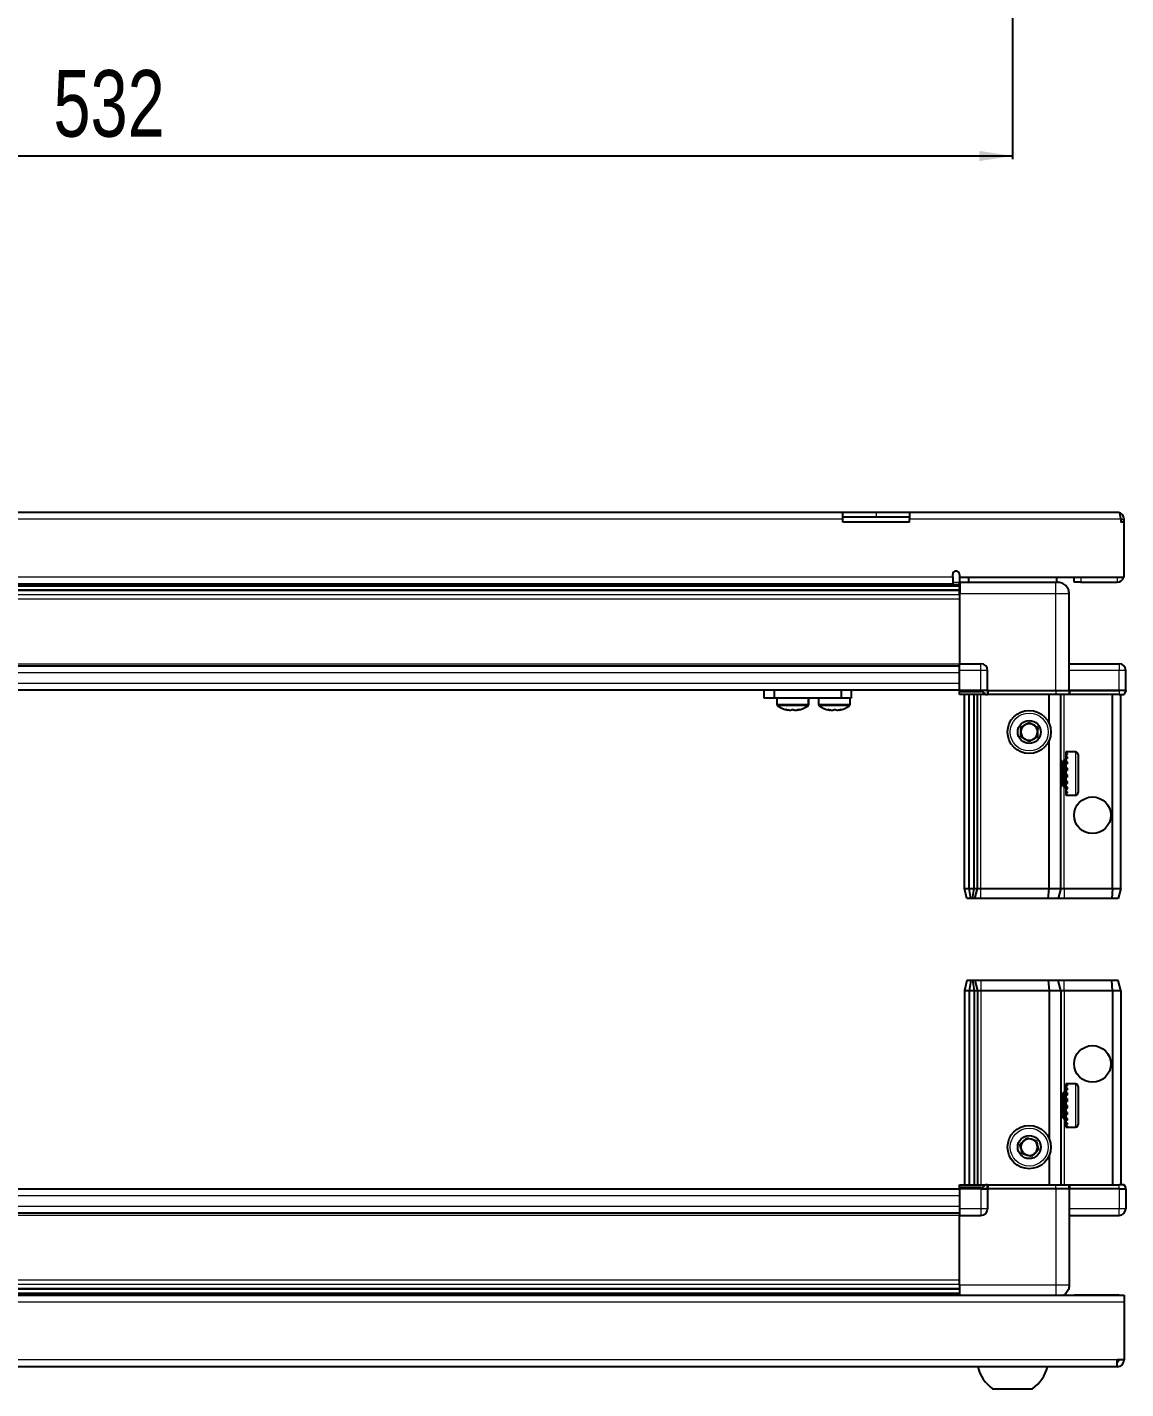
# Model space of a CAD drawing. Header units: millimetres. Extents: x 899 to 2792, y 774 to 1907.
# Drawn here: x 1293.4 to 1623.5, y 774.1 to 1183.1 of the extents above; entities that cross this region are included whole.
import ezdxf

# ---------------------------------------------------------------- set-up
doc = ezdxf.new("R2010")
doc.units = ezdxf.units.MM
doc.layers.add('FORMAT', color=7, linetype='Continuous')
doc.styles.add('SLDTEXTSTYLE0', font='TXT', dxfattribs={"width": 0.75})
doc.dimstyles.new('SLDDIMSTYLE0', dxfattribs={"dimtxt": 20, "dimasz": 10, "dimexe": 0, "dimexo": 0.0625, "dimgap": 5, "dimtad": 2, "dimdec": 1, "dimrnd": 1e-09, "dimzin": 12, "dimdsep": 46, "dimtxsty": 'SLDTEXTSTYLE0', "dimsah": 1, "dimcen": 0.09, "dimadec": 0, "dimazin": 3, "dimtfac": 1, "dimtofl": 0, "dimtmove": 0, "dimatfit": 3, "dimfxl": 0, "dimfrac": 2, "dimtolj": 1, "dimtzin": 12, "dimarcsym": 0})

# ---------------------------------------------------------------- blocks, each defined once
blk = doc.blocks.new('_D_2')
at = {"layer": 'FORMAT'}
for p, q in [((1057.47, 1234.92), (1057.47, 1143.43)), ((1589.47, 1234.92), (1589.47, 1143.43)), ((1057.47, 1144.43), (1589.47, 1144.43))]:
    blk.add_line(p, q, dxfattribs=at)
for points in [[(1057.47, 1144.43), (1067.47, 1142.9), (1067.47, 1145.97)], [(1589.47, 1144.43), (1579.47, 1145.97), (1579.47, 1142.9)]]:
    blk.add_solid(points, dxfattribs=at)
at = {"layer": 'FORMAT', "insert": (1301.3, 1170.22), "char_height": 20, "attachment_point": 1, "style": 'SLDTEXTSTYLE0'}
blk.add_mtext('532', dxfattribs=at)

msp = doc.modelspace()

# ---------------------------------------------------------------- linework, layer by layer
at = {"color": 7, "linetype": 'Continuous', "lineweight": 25}
for p, q in [((1108.47, 1037.38), (1538.47, 1037.38)), ((1538.47, 1035.28), (1538.47, 1037.38)), ((1538.47, 1037.38), (1548.47, 1037.38)), ((1548.47, 1035.88), (1538.47, 1035.88)), ((1538.47, 1034.38), (1538.47, 1035.28)), ((1548.47, 1037.38), (1558.47, 1037.38)), ((1558.47, 1035.88), (1548.47, 1035.88)), ((1558.47, 1037.38), (1621.37, 1037.38)), ((1558.47, 1037.38), (1558.47, 1035.28)), ((1558.47, 1034.38), (1558.47, 1035.28)), ((1621.97, 1035.28), (1621.97, 1034.38)), ((1621.97, 1035.28), (1622.97, 1035.28)), ((1622.97, 1034.38), (1622.97, 1035.28)), ((1558.47, 1034.38), (1538.47, 1034.38)), ((1622.97, 1034.38), (1621.97, 1034.38)), ((1622.97, 1017.88), (1622.97, 1034.38)), ((1571.47, 1017.98), (1571.47, 1018.73)), ((1573.47, 1018.73), (1573.47, 1017.88)), ((1075.47, 1015.88), (1571.47, 1015.88)), ((1099.59, 1015.73), (1547.35, 1015.73)), ((1541.97, 1015.88), (1541.97, 1015.73)), ((1542.08, 1015.88), (1542.08, 1015.73)), ((1542.26, 1015.88), (1542.26, 1015.73)), ((1542.77, 1015.88), (1542.77, 1015.73)), ((1543.16, 1015.88), (1543.16, 1015.73)), ((1544.02, 1015.88), (1544.02, 1015.73)), ((1544.58, 1015.88), (1544.58, 1015.73)), ((1545.7, 1015.88), (1545.7, 1015.73)), ((1546.38, 1015.88), (1546.38, 1015.73)), ((1547.26, 1015.73), (1547.65, 1015.73)), ((1547.65, 1015.88), (1547.65, 1015.73)), ((1547.65, 1015.73), (1547.66, 1015.73)), ((1547.66, 1015.73), (1548.39, 1015.73)), ((1547.92, 1015.88), (1547.92, 1015.73)), ((1548.39, 1015.88), (1548.39, 1015.73)), ((1548.39, 1015.73), (1549.68, 1015.73)), ((1549.59, 1015.73), (1573.47, 1015.73)), ((1549.68, 1015.88), (1549.68, 1015.73)), ((1549.78, 1015.88), (1549.78, 1015.73)), ((1550.4, 1015.88), (1550.4, 1015.73)), ((1551.6, 1015.88), (1551.6, 1015.73)), ((1552.22, 1015.88), (1552.22, 1015.73)), ((1553.21, 1015.88), (1553.21, 1015.73)), ((1553.68, 1015.88), (1553.68, 1015.73)), ((1554.35, 1015.88), (1554.35, 1015.73)), ((1554.63, 1015.88), (1554.63, 1015.73)), ((1554.92, 1015.88), (1554.92, 1015.73)), ((1554.97, 1015.73), (1554.97, 1015.88)), ((1554.97, 1015.88), (1554.97, 1015.73)), ((1571.47, 1017.98), (1571.47, 1015.88)), ((1573.47, 1017.88), (1622.97, 1017.88)), ((1573.47, 1017.88), (1573.47, 1016.38)), ((1573.47, 1016.38), (1602.47, 1016.38)), ((1573.62, 1016.38), (1573.62, 1012.88)), ((1576.22, 1017.88), (1576.22, 1016.38)), ((1602.72, 1016.38), (1602.72, 1017.88)), ((1607.97, 1016.38), (1607.97, 1017.88)), ((1609.97, 1016.38), (1607.97, 1016.38)), ((1609.97, 1016.38), (1620.87, 1016.38)), ((1573.47, 1013.94), (1073.47, 1013.94)), ((1573.47, 1013.9), (1073.47, 1013.9)), ((1573.47, 1012.88), (1573.47, 991.88)), ((1606.47, 983.88), (1606.47, 1012.88)), ((1073.47, 991.23), (1573.47, 991.23)), ((1573.47, 991.88), (1579.97, 991.88)), ((1573.47, 989.88), (1573.47, 991.88)), ((1573.47, 983.88), (1573.47, 989.88)), ((1581.97, 983.88), (1581.97, 989.88)), ((1606.47, 991.88), (1621.47, 991.88)), ((1623.47, 983.88), (1623.47, 989.88)), ((1073.47, 984.03), (1573.47, 984.03)), ((1514.82, 981.53), (1514.82, 984.03)), ((1517.82, 984.03), (1517.82, 981.53)), ((1538.02, 981.53), (1538.02, 984.03)), ((1541.02, 984.03), (1541.02, 981.53)), ((1573.47, 983.88), (1579.97, 983.88)), ((1573.47, 983.88), (1573.47, 983.54)), ((1573.47, 983.88), (1573.47, 983.88)), ((1579.97, 983.88), (1573.47, 983.88)), ((1573.47, 982.68), (1573.47, 983.54)), ((1573.47, 983.54), (1573.47, 983.54)), ((1573.47, 983.54), (1579.97, 983.54)), ((1581.29, 982.68), (1573.47, 982.68)), ((1574.97, 924.38), (1574.97, 982.68)), ((1576.47, 924.38), (1576.47, 982.68)), ((1577.97, 924.38), (1577.97, 982.68)), ((1578.97, 924.38), (1578.97, 982.68)), ((1581.97, 983.88), (1579.97, 983.88)), ((1581.29, 982.68), (1581.97, 982.68)), ((1581.97, 983.88), (1581.97, 982.68)), ((1581.97, 983.88), (1582.17, 983.88)), ((1582.17, 982.68), (1581.97, 982.68)), ((1582.17, 983.88), (1602.47, 983.88)), ((1602.47, 982.68), (1582.17, 982.68)), ((1600.47, 973.88), (1600.47, 982.68)), ((1602.47, 983.88), (1606.47, 983.88)), ((1606.47, 982.68), (1602.47, 982.68)), ((1603.97, 924.38), (1603.97, 982.68)), ((1606.47, 983.88), (1606.47, 982.68)), ((1606.47, 983.88), (1606.67, 983.88)), ((1606.67, 982.68), (1606.47, 982.68)), ((1606.67, 983.88), (1621.47, 983.88)), ((1621.47, 983.88), (1606.67, 983.88)), ((1621.47, 982.68), (1606.67, 982.68)), ((1619.47, 924.38), (1619.47, 982.68)), ((1623.47, 983.88), (1621.47, 983.88)), ((1621.47, 982.68), (1622.97, 982.68)), ((1621.97, 924.38), (1621.97, 982.68)), ((1622.97, 982.68), (1623.47, 983.54)), ((1623.47, 983.88), (1623.47, 983.54)), ((1517.82, 981.53), (1514.82, 981.53)), ((1538.02, 981.53), (1517.82, 981.53)), ((1518.67, 981.53), (1518.67, 979.62)), ((1528.17, 979.62), (1528.17, 981.53)), ((1528.22, 979.62), (1528.22, 981.53)), ((1531.17, 981.53), (1531.17, 979.62)), ((1541.02, 981.53), (1538.02, 981.53)), ((1540.67, 979.62), (1540.67, 981.53)), ((1600.47, 924.38), (1600.47, 968.88)), ((1608.37, 965.38), (1605.47, 965.38)), ((1605.47, 965.38), (1605.47, 965.37)), ((1605.97, 965.37), (1605.47, 965.37)), ((1605.47, 965.37), (1605.47, 965.29)), ((1605.97, 965.29), (1605.97, 965.37)), ((1604, 962.88), (1603.97, 962.88)), ((1604.49, 962.19), (1604, 962.88)), ((1604, 962.88), (1604, 961.83)), ((1604, 961.83), (1604, 954.88)), ((1604.97, 962.88), (1604.49, 962.19)), ((1604.49, 962.19), (1604.49, 961.32)), ((1604.49, 961.32), (1604.49, 955.57)), ((1604.97, 962.88), (1604.97, 961.83)), ((1604.97, 961.83), (1604.97, 954.88)), ((1605.47, 963.28), (1605.37, 963.28)), ((1605.37, 963.28), (1605.37, 954.48)), ((1605.47, 965.29), (1605.47, 964.94)), ((1605.97, 965.29), (1605.47, 965.29)), ((1605.97, 964.94), (1605.47, 964.94)), ((1605.47, 964.94), (1605.47, 964.64)), ((1605.47, 964.64), (1605.47, 963.92)), ((1605.97, 964.64), (1605.47, 964.64)), ((1605.97, 963.92), (1605.47, 963.92)), ((1605.47, 963.92), (1605.47, 963.43)), ((1605.47, 963.43), (1605.47, 962.41)), ((1605.97, 963.43), (1605.47, 963.43)), ((1605.97, 962.41), (1605.47, 962.41)), ((1605.47, 962.41), (1605.47, 961.77)), ((1605.47, 961.77), (1605.47, 960.55)), ((1605.97, 961.77), (1605.47, 961.77)), ((1605.97, 964.64), (1605.97, 964.94)), ((1605.97, 963.43), (1605.97, 963.92)), ((1605.97, 961.77), (1605.97, 962.41)), ((1609.17, 964.58), (1609.17, 963.09)), ((1609.17, 963.09), (1609.17, 953.18)), ((1605.97, 960.55), (1605.47, 960.55)), ((1605.47, 960.55), (1605.47, 960.01)), ((1605.97, 960.01), (1605.47, 960.01)), ((1605.47, 959.83), (1605.47, 958.53)), ((1605.97, 959.83), (1605.47, 959.83)), ((1605.97, 958.53), (1605.47, 958.53)), ((1605.97, 958.15), (1605.47, 958.15)), ((1605.47, 958.15), (1605.47, 957.8)), ((1605.97, 957.8), (1605.47, 957.8)), ((1605.47, 957.8), (1605.47, 956.54)), ((1605.97, 959.83), (1605.97, 960.55)), ((1605.97, 957.8), (1605.97, 958.53)), ((1603.97, 954.88), (1604, 954.88)), ((1604, 954.88), (1604.49, 955.57)), ((1604.49, 955.57), (1604.97, 954.88)), ((1605.37, 954.48), (1605.47, 954.48)), ((1605.97, 956.54), (1605.47, 956.54)), ((1605.47, 956.54), (1605.47, 955.87)), ((1605.47, 955.87), (1605.47, 954.78)), ((1605.97, 955.87), (1605.47, 955.87)), ((1605.97, 954.78), (1605.47, 954.78)), ((1605.47, 954.78), (1605.47, 954.24)), ((1605.47, 954.24), (1605.47, 953.42)), ((1605.97, 954.24), (1605.47, 954.24)), ((1605.97, 953.42), (1605.47, 953.42)), ((1605.47, 953.42), (1605.47, 953.06)), ((1605.47, 953.06), (1605.47, 952.6)), ((1605.97, 953.06), (1605.47, 953.06)), ((1605.97, 955.87), (1605.97, 956.54)), ((1605.97, 954.24), (1605.97, 954.78)), ((1605.97, 953.06), (1605.97, 953.42)), ((1605.97, 952.6), (1605.47, 952.6)), ((1605.47, 952.6), (1605.47, 952.45)), ((1605.47, 952.45), (1605.47, 952.38)), ((1605.97, 952.45), (1605.47, 952.45)), ((1605.47, 952.38), (1608.37, 952.38)), ((1605.97, 952.45), (1605.97, 952.6)), ((1574.97, 924.38), (1576.47, 924.38)), ((1575.77, 921.38), (1574.97, 924.38)), ((1576.93, 921.38), (1575.77, 921.38)), ((1576.47, 924.38), (1577.97, 924.38)), ((1576.93, 921.38), (1576.47, 924.38)), ((1577.43, 921.38), (1576.93, 921.38)), ((1577.43, 921.38), (1577.97, 924.38)), ((1578.17, 921.38), (1577.43, 921.38)), ((1577.97, 924.38), (1578.97, 924.38)), ((1578.17, 921.38), (1578.97, 924.38)), ((1579.97, 921.38), (1578.17, 921.38)), ((1578.97, 924.38), (1579.97, 924.38)), ((1579.97, 924.38), (1600.47, 924.38)), ((1600.14, 921.38), (1579.97, 921.38)), ((1600.14, 921.38), (1600.47, 924.38)), ((1603.17, 921.38), (1600.14, 921.38)), ((1600.47, 924.38), (1603.97, 924.38)), ((1603.97, 924.38), (1603.17, 921.38)), ((1604.97, 921.38), (1603.17, 921.38)), ((1603.97, 924.38), (1604.97, 924.38)), ((1604.97, 924.38), (1619.47, 924.38)), ((1619.32, 921.38), (1604.97, 921.38)), ((1619.47, 924.38), (1619.32, 921.38)), ((1621.17, 921.38), (1619.32, 921.38)), ((1619.47, 924.38), (1621.97, 924.38)), ((1621.97, 924.38), (1621.17, 921.38)), ((1575.77, 896.68), (1574.97, 893.68)), ((1576.93, 896.68), (1575.77, 896.68)), ((1576.93, 896.68), (1576.47, 893.68)), ((1577.43, 896.68), (1576.93, 896.68)), ((1577.43, 896.68), (1577.97, 893.68)), ((1578.17, 896.68), (1577.43, 896.68)), ((1578.17, 896.68), (1578.97, 893.68)), ((1579.97, 896.68), (1578.17, 896.68)), ((1600.14, 896.68), (1579.97, 896.68)), ((1600.14, 896.68), (1600.47, 893.68)), ((1603.17, 896.68), (1600.14, 896.68)), ((1603.97, 893.68), (1603.17, 896.68)), ((1604.97, 896.68), (1603.17, 896.68)), ((1619.32, 896.68), (1604.97, 896.68)), ((1619.47, 893.68), (1619.32, 896.68)), ((1621.17, 896.68), (1619.32, 896.68)), ((1621.97, 893.68), (1621.17, 896.68)), ((1574.97, 893.68), (1576.47, 893.68)), ((1574.97, 893.68), (1574.97, 835.38)), ((1576.47, 893.68), (1577.97, 893.68)), ((1576.47, 893.68), (1576.47, 835.38)), ((1577.97, 893.68), (1577.97, 835.38)), ((1577.97, 893.68), (1578.97, 893.68)), ((1578.97, 893.68), (1578.97, 835.38)), ((1578.97, 893.68), (1579.97, 893.68)), ((1579.97, 893.68), (1600.47, 893.68)), ((1600.47, 893.68), (1600.47, 849.18)), ((1600.47, 893.68), (1603.97, 893.68)), ((1603.97, 893.68), (1603.97, 835.38)), ((1603.97, 893.68), (1604.97, 893.68)), ((1604.97, 893.68), (1619.47, 893.68)), ((1619.47, 893.68), (1621.97, 893.68)), ((1619.47, 893.68), (1619.47, 835.38)), ((1621.97, 893.68), (1621.97, 835.38)), ((1604, 863.18), (1603.97, 863.18)), ((1604.49, 862.49), (1604, 863.18)), ((1604, 863.18), (1604, 855.18)), ((1604.97, 863.18), (1604.49, 862.49)), ((1604.97, 863.18), (1604.97, 855.18)), ((1605.47, 863.58), (1605.37, 863.58)), ((1605.37, 863.58), (1605.37, 854.78)), ((1608.37, 865.68), (1605.47, 865.68)), ((1605.97, 865.68), (1605.47, 865.68)), ((1605.47, 865.68), (1605.47, 865.63)), ((1605.47, 865.63), (1605.47, 865.34)), ((1605.97, 865.63), (1605.47, 865.63)), ((1605.97, 865.34), (1605.47, 865.34)), ((1605.47, 865.34), (1605.47, 865.07)), ((1605.97, 865.07), (1605.47, 865.07)), ((1605.47, 865.07), (1605.47, 864.41)), ((1605.97, 864.41), (1605.47, 864.41)), ((1605.47, 864.41), (1605.47, 863.93)), ((1605.47, 863.93), (1605.47, 862.96)), ((1605.97, 863.93), (1605.47, 863.93)), ((1605.97, 865.63), (1605.97, 865.68)), ((1605.97, 865.07), (1605.97, 865.34)), ((1605.97, 863.93), (1605.97, 864.41)), ((1609.17, 864.88), (1609.17, 853.48)), ((1604.49, 862.49), (1604.49, 855.87)), ((1605.97, 862.96), (1605.47, 862.96)), ((1605.47, 862.96), (1605.47, 862.33)), ((1605.47, 862.33), (1605.47, 861.14)), ((1605.97, 862.33), (1605.47, 862.33)), ((1605.97, 861.14), (1605.47, 861.14)), ((1605.47, 861.14), (1605.47, 860.51)), ((1605.97, 860.51), (1605.47, 860.51)), ((1605.47, 860.42), (1605.47, 859.13)), ((1605.97, 860.42), (1605.47, 860.42)), ((1605.97, 859.13), (1605.47, 859.13)), ((1605.97, 862.33), (1605.97, 862.96)), ((1605.97, 860.42), (1605.97, 861.14)), ((1605.97, 858.39), (1605.97, 859.13)), ((1603.97, 855.18), (1604, 855.18)), ((1604, 855.18), (1604.49, 855.87)), ((1604.49, 855.87), (1604.97, 855.18)), ((1605.97, 858.64), (1605.47, 858.64)), ((1605.47, 858.64), (1605.47, 858.39)), ((1605.47, 858.39), (1605.47, 857.12)), ((1605.97, 858.39), (1605.47, 858.39)), ((1605.97, 857.12), (1605.47, 857.12)), ((1605.47, 857.12), (1605.47, 856.44)), ((1605.47, 856.44), (1605.47, 855.32)), ((1605.97, 856.44), (1605.47, 856.44)), ((1605.97, 855.32), (1605.47, 855.32)), ((1605.47, 855.32), (1605.47, 854.75)), ((1605.97, 856.44), (1605.97, 857.12)), ((1605.97, 854.75), (1605.97, 855.32)), ((1605.37, 854.78), (1605.47, 854.78)), ((1605.47, 854.75), (1605.47, 853.89)), ((1605.97, 854.75), (1605.47, 854.75)), ((1605.97, 853.89), (1605.47, 853.89)), ((1605.47, 853.89), (1605.47, 853.49)), ((1605.47, 853.49), (1605.47, 852.98)), ((1605.97, 853.49), (1605.47, 853.49)), ((1605.97, 852.98), (1605.47, 852.98)), ((1605.47, 852.98), (1605.47, 852.8)), ((1605.47, 852.8), (1605.47, 852.68)), ((1605.97, 852.8), (1605.47, 852.8)), ((1605.47, 852.68), (1608.37, 852.68)), ((1605.97, 853.49), (1605.97, 853.89)), ((1605.97, 852.8), (1605.97, 852.98)), ((1600.47, 844.18), (1600.47, 835.38)), ((1573.47, 835.38), (1581.29, 835.38)), ((1573.47, 834.51), (1573.47, 835.38)), ((1579.97, 834.51), (1573.47, 834.51)), ((1573.47, 834.18), (1573.47, 834.51)), ((1581.97, 835.38), (1581.29, 835.38)), ((1581.97, 834.18), (1581.97, 835.38)), ((1581.97, 835.38), (1582.17, 835.38)), ((1582.17, 835.38), (1602.47, 835.38)), ((1602.47, 835.38), (1606.47, 835.38)), ((1606.47, 834.18), (1606.47, 835.38)), ((1606.47, 835.38), (1606.67, 835.38)), ((1606.67, 835.38), (1621.47, 835.38)), ((1622.97, 835.38), (1621.47, 835.38)), ((1623.47, 834.51), (1622.97, 835.38)), ((1623.47, 834.51), (1622.97, 835.38)), ((1623.47, 834.18), (1623.47, 834.51)), ((1623.47, 834.18), (1623.47, 834.51)), ((1573.47, 834.03), (1073.47, 834.03)), ((1579.97, 834.18), (1573.47, 834.18)), ((1573.47, 834.18), (1573.47, 828.18)), ((1579.97, 834.18), (1581.97, 834.18)), ((1581.97, 834.18), (1579.97, 834.18)), ((1582.17, 834.18), (1581.97, 834.18)), ((1581.97, 834.18), (1581.97, 828.18)), ((1602.47, 834.18), (1582.17, 834.18)), ((1606.47, 834.18), (1602.47, 834.18)), ((1606.67, 834.18), (1606.47, 834.18)), ((1606.47, 834.18), (1606.47, 805.18)), ((1621.47, 834.18), (1606.67, 834.18)), ((1621.47, 834.18), (1623.47, 834.18)), ((1623.47, 834.18), (1623.47, 834.18)), ((1623.47, 834.18), (1623.47, 828.18)), ((1573.47, 826.83), (1073.47, 826.83)), ((1573.47, 828.18), (1573.47, 826.18)), ((1573.47, 826.18), (1579.97, 826.18)), ((1573.47, 805.18), (1573.47, 826.18)), ((1606.47, 826.18), (1621.47, 826.18)), ((1023.97, 802.18), (1622.97, 802.18)), ((1073.47, 804.15), (1573.47, 804.15)), ((1073.47, 804.12), (1573.47, 804.12)), ((1547.35, 802.33), (1099.59, 802.33)), ((1541.97, 802.18), (1541.97, 802.33)), ((1542.14, 802.18), (1542.14, 802.33)), ((1542.35, 802.18), (1542.35, 802.33)), ((1542.91, 802.18), (1542.91, 802.33)), ((1543.33, 802.18), (1543.33, 802.33)), ((1544.23, 802.18), (1544.23, 802.33)), ((1544.82, 802.18), (1544.82, 802.33)), ((1545.96, 802.18), (1545.96, 802.33)), ((1546.66, 802.18), (1546.66, 802.33)), ((1547.93, 802.33), (1547.35, 802.33)), ((1547.93, 802.18), (1547.93, 802.33)), ((1547.94, 802.33), (1547.93, 802.33)), ((1548.67, 802.33), (1547.94, 802.33)), ((1548.11, 802.18), (1548.11, 802.33)), ((1548.61, 802.18), (1548.61, 802.33)), ((1548.67, 802.18), (1548.67, 802.33)), ((1549.59, 802.33), (1548.67, 802.33)), ((1548.67, 802.33), (1548.67, 802.33)), ((1573.47, 802.33), (1549.59, 802.33)), ((1549.96, 802.18), (1549.96, 802.33)), ((1550.67, 802.18), (1550.67, 802.33)), ((1551.84, 802.18), (1551.84, 802.33)), ((1552.45, 802.18), (1552.45, 802.33)), ((1553.4, 802.18), (1553.4, 802.33)), ((1553.85, 802.18), (1553.85, 802.33)), ((1554.47, 802.18), (1554.47, 802.33)), ((1554.71, 802.18), (1554.71, 802.33)), ((1554.95, 802.18), (1554.95, 802.33)), ((1554.97, 802.18), (1554.97, 802.33)), ((1607.97, 802.28), (1620.87, 802.28)), ((1607.97, 802.28), (1607.97, 802.18)), ((1622.97, 802.18), (1622.97, 800.08)), ((1622.97, 800.08), (1622.97, 782.78)), ((1622.97, 782.78), (1620.87, 782.78)), ((1620.87, 780.68), (1620.87, 782.78)), ((1620.87, 780.68), (1026.07, 780.68)), ((1583.47, 774.08), (1595.47, 774.08))]:
    msp.add_line(p, q, dxfattribs=at)
at = {"color": 8, "linetype": 'Continuous', "lineweight": 18}
for p, q in [((1538.47, 1035.28), (1108.47, 1035.28)), ((1548.47, 1037.38), (1548.47, 1035.88)), ((1621.97, 1035.28), (1558.47, 1035.28)), ((1573.47, 1015.14), (1073.47, 1015.14)), ((1075.47, 1017.98), (1571.47, 1017.98)), ((1571.47, 1016.38), (1573.47, 1016.38)), ((1609.97, 1017.88), (1609.97, 1016.38)), ((1620.87, 1017.88), (1620.87, 1016.38)), ((1073.47, 1012.69), (1573.47, 1012.69)), ((1573.47, 1011.28), (1073.47, 1011.28)), ((1602.47, 1012.88), (1573.47, 1012.88)), ((1602.47, 983.88), (1602.47, 1012.88)), ((1073.47, 991.88), (1573.47, 991.88)), ((1579.97, 989.88), (1573.47, 989.88)), ((1579.97, 989.88), (1579.97, 991.88)), ((1579.97, 983.88), (1579.97, 989.88)), ((1581.97, 989.88), (1579.97, 989.88)), ((1621.47, 989.88), (1606.47, 989.88)), ((1621.47, 991.88), (1621.47, 989.88)), ((1621.47, 983.88), (1621.47, 989.88)), ((1623.47, 989.88), (1621.47, 989.88)), ((1073.47, 989.23), (1573.47, 989.23)), ((1073.47, 986.03), (1573.47, 986.03)), ((1573.47, 983.88), (1573.47, 983.54)), ((1579.97, 983.88), (1579.97, 983.54)), ((1579.97, 924.38), (1579.97, 982.68)), ((1582.17, 983.88), (1582.17, 982.68)), ((1602.47, 983.88), (1602.47, 982.68)), ((1604.97, 962.88), (1604.97, 982.68)), ((1606.67, 983.88), (1606.67, 982.68)), ((1621.47, 983.88), (1621.47, 982.68)), ((1520.88, 979.62), (1518.67, 979.62)), ((1520.98, 979.25), (1518.86, 979.25)), ((1528.17, 979.62), (1520.88, 979.62)), ((1527.98, 979.25), (1520.98, 979.25)), ((1528.03, 979.25), (1527.98, 979.25)), ((1528.22, 979.62), (1528.17, 979.62)), ((1538.67, 979.62), (1531.17, 979.62)), ((1538.56, 979.25), (1531.36, 979.25)), ((1540.48, 979.25), (1538.56, 979.25)), ((1540.67, 979.62), (1538.67, 979.62)), ((1608.37, 965.38), (1608.37, 963.68)), ((1608.37, 963.68), (1608.37, 952.38)), ((1604.97, 924.38), (1604.97, 954.88)), ((1579.97, 921.38), (1579.97, 924.38)), ((1604.97, 924.38), (1604.97, 921.38)), ((1579.97, 896.68), (1579.97, 893.68)), ((1604.97, 893.68), (1604.97, 896.68)), ((1579.97, 893.68), (1579.97, 835.38)), ((1604.97, 893.68), (1604.97, 863.18)), ((1608.37, 865.68), (1608.37, 852.68)), ((1604.97, 855.18), (1604.97, 835.38)), ((1579.97, 834.18), (1579.97, 834.51)), ((1582.17, 835.38), (1582.17, 834.18)), ((1602.47, 834.18), (1602.47, 835.38)), ((1606.67, 835.38), (1606.67, 834.18)), ((1621.47, 834.18), (1621.47, 835.38)), ((1573.47, 832.03), (1073.47, 832.03)), ((1579.97, 834.18), (1579.97, 828.18)), ((1602.47, 834.18), (1602.47, 805.18)), ((1621.47, 834.18), (1621.47, 828.18)), ((1573.47, 828.83), (1073.47, 828.83)), ((1579.97, 828.18), (1573.47, 828.18)), ((1579.97, 828.18), (1579.97, 826.18)), ((1581.97, 828.18), (1579.97, 828.18)), ((1621.47, 828.18), (1606.47, 828.18)), ((1623.47, 828.18), (1621.47, 828.18)), ((1621.47, 826.18), (1621.47, 828.18)), ((1573.47, 826.18), (1073.47, 826.18)), ((1073.47, 806.77), (1573.47, 806.77)), ((1573.47, 805.36), (1073.47, 805.36)), ((1073.47, 802.91), (1573.47, 802.91)), ((1602.47, 805.18), (1573.47, 805.18)), ((1620.87, 802.18), (1620.87, 802.28)), ((1622.97, 800.08), (1023.97, 800.08)), ((1620.87, 782.78), (1026.07, 782.78))]:
    msp.add_line(p, q, dxfattribs=at)
at = {"color": 7, "linetype": 'Continuous', "lineweight": 25, "flags": 128}
msp.add_lwpolyline([(1621.51, 802.18), (1621.28, 802.24), (1620.87, 802.28)], dxfattribs=at)
at = {"color": 7, "linetype": 'Continuous', "lineweight": 25}
for centre, radius in [((1594.47, 971.38), 6.5), ((1594.47, 971.38), 3.46), ((1613.47, 946.38), 5.5), ((1613.47, 871.68), 5.5), ((1594.47, 846.68), 6.5), ((1594.47, 846.68), 3.46)]:
    msp.add_circle(centre, radius, dxfattribs=at)
at = {"color": 8, "linetype": 'Continuous', "lineweight": 18}
for centre in [(1594.47, 971.38), (1594.47, 846.68)]:
    msp.add_circle(centre, 5.7, dxfattribs=at)
at = {"color": 7, "linetype": 'Continuous', "lineweight": 25}
for centre, radius, start, end in [((1572.47, 1018.73), 1, 0, 180), ((1620.87, 1018.48), 2.1, 270, 343.3985), ((1579.97, 989.88), 2, 0, 90), ((1621.47, 989.88), 2, 0, 90), ((1519.12, 979.62), 0.45, 180, 235.2821), ((1523.42, 985.83), 8, 235.2821, 259.054), ((1523.42, 985.83), 8, 280.846, 304.7179), ((1523.47, 985.83), 8, 280.9211, 304.7179), ((1527.72, 979.62), 0.45, 304.7179, 0), ((1527.77, 979.62), 0.45, 304.7179, 0), ((1531.62, 979.62), 0.45, 180, 235.2821), ((1535.92, 985.83), 8, 235.2821, 258.923), ((1535.92, 985.83), 8, 280.9392, 304.7179), ((1540.22, 979.62), 0.45, 304.7179, 0), ((1594.47, 971.38), 2.5, 118.295, 178.295), ((1594.47, 971.38), 2.5, 58.295, 118.295), ((1594.47, 971.38), 2.5, 358.295, 58.295), ((1594.47, 971.38), 2.5, 178.295, 238.295), ((1594.47, 971.38), 2.5, 298.295, 358.295), ((1594.47, 971.38), 2.5, 238.295, 298.295), ((1608.37, 964.58), 0.8, 360, 90), ((1604.97, 963.28), 0.4, 270, 0), ((1604.97, 954.48), 0.4, 360, 90), ((1608.37, 953.18), 0.8, 270, 0), ((1604.97, 863.58), 0.4, 270, 0), ((1608.37, 864.88), 0.8, 360, 90), ((1604.97, 854.78), 0.4, 360, 90), ((1608.37, 853.48), 0.8, 270, 0), ((1594.47, 846.68), 2.5, 134.6767, 194.6767), ((1594.47, 846.68), 2.5, 74.6767, 134.6767), ((1594.47, 846.68), 2.5, 14.6767, 74.6767), ((1594.47, 846.68), 2.5, 314.6767, 14.6767), ((1594.47, 846.68), 2.5, 194.6767, 254.6767), ((1594.47, 846.68), 2.5, 254.6767, 314.6767), ((1579.97, 828.18), 2, 270, 0), ((1621.47, 828.18), 2, 270, 0), ((1620.87, 782.78), 2.1, 270, 0), ((1620.87, 782.78), 0.6, 270, 0), ((1590.5, 783.7), 11.91, 194.7004, 233.8734), ((1588.45, 783.7), 11.91, 306.1266, 345.2996)]:
    msp.add_arc(centre, radius, start, end, dxfattribs=at)
for centre, start_param, end_param in [((1579.97, 980.08), 5.560451, 6.283185), ((1579.97, 837.98), 3.141593, 3.864327)]:
    msp.add_ellipse(centre, major_axis=(0, 3.46), ratio=0.57735, start_param=start_param, end_param=end_param, dxfattribs=at)
for points, knots in [([(1622.97, 1035.28), (1622.94, 1035.53), (1622.89, 1036.03), (1622.5, 1036.66), (1621.94, 1037.14), (1621.48, 1037.28), (1621.25, 1037.34)], [0, 0, 0, 0, 0.260161, 0.506776, 0.753388, 1, 1, 1, 1]), ([(1621.37, 1037.38), (1621.42, 1037.35), (1621.51, 1037.3), (1621.64, 1036.91), (1621.77, 1036.35), (1621.88, 1035.77), (1621.95, 1035.4), (1621.97, 1035.28)], [0, 0, 0, 0, 0.230255, 0.448522, 0.666786, 0.88505, 1, 1, 1, 1]), ([(1573.47, 1012.88), (1573.47, 1013.27), (1573.47, 1014.06), (1573.47, 1015.11), (1573.47, 1015.9), (1573.47, 1016.32), (1573.47, 1016.36), (1573.47, 1016.38)], [0, 0, 0, 0, 0.214694, 0.429388, 0.644082, 0.858775, 1, 1, 1, 1]), ([(1602.47, 1016.38), (1602.54, 1016.38), (1602.67, 1016.38), (1602.83, 1016.38), (1602.95, 1016.38), (1602.96, 1016.38), (1602.97, 1016.38)], [0, 0, 0, 0, 0.249394, 0.500333, 0.750167, 1, 1, 1, 1]), ([(1606.47, 1012.88), (1606.42, 1013.32), (1606.35, 1013.99), (1605.92, 1014.81), (1605.46, 1015.37), (1604.9, 1015.82), (1604.09, 1016.26), (1603.41, 1016.33), (1602.97, 1016.38)], [0, 0, 0, 0, 0.239457, 0.368361, 0.5, 0.631639, 0.760543, 1, 1, 1, 1]), ([(1521.91, 977.97), (1521.9, 977.97), (1521.86, 977.98), (1521.65, 978.04), (1521.49, 978.11), (1521.43, 978.14), (1521.42, 978.15), (1521.42, 978.15), (1521.43, 978.15), (1521.45, 978.15), (1521.5, 978.14), (1521.73, 978.09), (1522.05, 978.02), (1522.43, 977.97), (1522.71, 977.97), (1522.97, 978), (1523.11, 978.07), (1523.24, 978.13), (1523.29, 978.15), (1523.31, 978.15), (1523.34, 978.15), (1523.36, 978.15), (1523.4, 978.14), (1523.53, 978.09), (1523.68, 978.02), (1523.94, 977.97), (1524.29, 977.97), (1524.66, 978.01), (1524.99, 978.08), (1525.22, 978.13), (1525.3, 978.15), (1525.32, 978.15), (1525.33, 978.15), (1525.33, 978.15), (1525.32, 978.13), (1525.15, 978.05), (1524.91, 977.97), (1524.93, 977.97), (1524.93, 977.97)], [0, 0, 0, 0, 0.0245191, 0.1059739, 0.1338421, 0.1478185, 0.1535531, 0.1564027, 0.1592796, 0.1617801, 0.1664773, 0.1816483, 0.2541107, 0.3009981, 0.3355791, 0.3791917, 0.4620214, 0.4826759, 0.486455, 0.4902707, 0.4928167, 0.4953568, 0.4997844, 0.513427, 0.5769545, 0.6409725, 0.679017, 0.7313711, 0.7890832, 0.8180386, 0.8216661, 0.824546, 0.8274502, 0.8308045, 0.8371581, 0.8638539, 0.9698659, 1, 1, 1, 1]), ([(1534.39, 977.98), (1534.4, 977.97), (1534.45, 977.96), (1534.4, 977.99), (1534.28, 978.03), (1534.17, 978.09), (1534.12, 978.11), (1534.09, 978.13), (1534.07, 978.14), (1534.08, 978.15), (1534.08, 978.15), (1534.09, 978.15), (1534.09, 978.15)], [0, 0, 0, 0, 0.117513, 0.319182, 0.655587, 0.780657, 0.858887, 0.909792, 0.960055, 0.979586, 0.994792, 1, 1, 1, 1]), ([(1534.09, 978.15), (1534.09, 978.15), (1534.1, 978.15), (1534.15, 978.14), (1534.3, 978.11), (1534.59, 978.04), (1534.94, 977.99), (1535.28, 977.96), (1535.61, 977.98), (1535.81, 978.04), (1535.97, 978.11), (1536.05, 978.14), (1536.09, 978.15), (1536.12, 978.15), (1536.14, 978.15), (1536.17, 978.15), (1536.21, 978.14), (1536.32, 978.09), (1536.42, 978.02), (1536.62, 977.97), (1536.87, 977.97), (1537.26, 978), (1537.61, 978.07), (1537.88, 978.13), (1537.94, 978.15), (1537.96, 978.15), (1537.97, 978.15), (1537.97, 978.15), (1537.96, 978.14), (1537.86, 978.09), (1537.65, 978.02), (1537.43, 977.97), (1537.42, 977.97), (1537.42, 977.97)], [0, 0, 0, 0, 0.003351, 0.008063, 0.021119, 0.079476, 0.149012, 0.192992, 0.237333, 0.333888, 0.366922, 0.38349, 0.390287, 0.393665, 0.397075, 0.40004, 0.405607, 0.423591, 0.509487, 0.565066, 0.606058, 0.657756, 0.755941, 0.780424, 0.784904, 0.789427, 0.792445, 0.795456, 0.800704, 0.816876, 0.89218, 0.968066, 1, 1, 1, 1]), ([(1592.01, 972.89), (1592.47, 973.14), (1593.32, 973.6), (1594.16, 974.05), (1594.56, 974.26)], [0, 0, 0, 0, 0.534686, 1, 1, 1, 1]), ([(1594.56, 974.26), (1594.66, 974.2), (1595.17, 973.88), (1596.02, 973.36), (1596.72, 972.93), (1597.01, 972.75)], [0, 0, 0, 0, 0.133125, 0.637099, 1, 1, 1, 1]), ([(1591.93, 970.01), (1591.94, 970.52), (1591.97, 971.49), (1592, 972.45), (1592.01, 972.89)], [0, 0, 0, 0, 0.534686, 1, 1, 1, 1]), ([(1594.38, 968.49), (1594.09, 968.67), (1593.39, 969.11), (1592.54, 969.63), (1592.04, 969.94), (1591.93, 970.01)], [0, 0, 0, 0, 0.362901, 0.866875, 1, 1, 1, 1]), ([(1596.93, 969.86), (1596.47, 969.62), (1595.62, 969.16), (1594.78, 968.7), (1594.38, 968.49)], [0, 0, 0, 0, 0.534686, 1, 1, 1, 1]), ([(1597.01, 972.75), (1597, 972.23), (1596.97, 971.27), (1596.94, 970.31), (1596.93, 969.86)], [0, 0, 0, 0, 0.534686, 1, 1, 1, 1]), ([(1591.69, 847.44), (1592.05, 847.8), (1592.74, 848.48), (1593.42, 849.16), (1593.74, 849.47)], [0, 0, 0, 0, 0.5346859, 1, 1, 1, 1]), ([(1592.42, 844.65), (1592.33, 844.98), (1592.12, 845.78), (1591.87, 846.74), (1591.72, 847.32), (1591.69, 847.44)], [0, 0, 0, 0, 0.3629006, 0.8668753, 1, 1, 1, 1]), ([(1593.74, 849.47), (1594.24, 849.33), (1595.17, 849.08), (1596.09, 848.83), (1596.52, 848.71)], [0, 0, 0, 0, 0.534686, 1, 1, 1, 1]), ([(1596.52, 848.71), (1596.56, 848.59), (1596.71, 848.01), (1596.96, 847.04), (1597.17, 846.25), (1597.25, 845.91)], [0, 0, 0, 0, 0.133125, 0.637099, 1, 1, 1, 1]), ([(1595.2, 843.88), (1594.7, 844.02), (1593.77, 844.28), (1592.85, 844.53), (1592.42, 844.65)], [0, 0, 0, 0, 0.534686, 1, 1, 1, 1]), ([(1597.25, 845.91), (1596.89, 845.55), (1596.2, 844.87), (1595.52, 844.2), (1595.2, 843.88)], [0, 0, 0, 0, 0.534686, 1, 1, 1, 1]), ([(1573.47, 805.18), (1573.47, 804.78), (1573.47, 803.99), (1573.47, 802.97), (1573.47, 802.34), (1573.47, 802.19), (1573.47, 802.18)], [0, 0, 0, 0, 0.32552, 0.65104, 0.97656, 1, 1, 1, 1]), ([(1606.47, 805.18), (1606.42, 804.74), (1606.35, 804.06), (1605.92, 803.24), (1605.46, 802.69), (1605.06, 802.33), (1604.8, 802.2), (1604.75, 802.18)], [0, 0, 0, 0, 0.363018, 0.558438, 0.758004, 0.95757, 1, 1, 1, 1])]:
    msp.add_open_spline(points, degree=3, knots=knots, dxfattribs=at)
at = {"color": 8, "linetype": 'Continuous', "lineweight": 18}
for points, knots in [([(1602.47, 1012.88), (1602.47, 1013.32), (1602.47, 1013.99), (1602.47, 1014.81), (1602.47, 1015.37), (1602.47, 1015.82), (1602.47, 1016.26), (1602.47, 1016.33), (1602.47, 1016.38)], [0, 0, 0, 0, 0.2394568, 0.3683607, 0.5, 0.6316393, 0.7605432, 1, 1, 1, 1]), ([(1602.47, 805.18), (1602.47, 804.74), (1602.47, 804.06), (1602.47, 803.24), (1602.47, 802.69), (1602.47, 802.33), (1602.47, 802.2), (1602.47, 802.18)], [0, 0, 0, 0, 0.363018, 0.558438, 0.758004, 0.95757, 1, 1, 1, 1])]:
    msp.add_open_spline(points, degree=3, knots=knots, dxfattribs=at)
for points in [[(1606.47, 1012.88), (1606.41, 1012.88), (1606.29, 1012.88), (1605.37, 1012.88), (1604.04, 1012.88), (1602.99, 1012.88), (1602.47, 1012.88)], [(1606.47, 805.18), (1606.41, 805.18), (1606.29, 805.18), (1605.37, 805.18), (1604.04, 805.18), (1602.99, 805.18), (1602.47, 805.18)]]:
    msp.add_open_spline(points, degree=3, dxfattribs=at)

# ---------------------------------------------------------------- dimensions: what is measured, and where the dimension line sits
at = {"layer": 'FORMAT'}
dim = msp.add_linear_dim(base=(1589.47, 1144.43), p1=(1057.47, 1234.93), p2=(1589.47, 1234.93), angle=0, dimstyle='SLDDIMSTYLE0', dxfattribs=at)
dim.commit()
dim.dimension.update_dxf_attribs({"geometry": '_D_2', "text_midpoint": (1323.47, 1144.43), "dimtype": 160})

doc.saveas('drawing.dxf')
